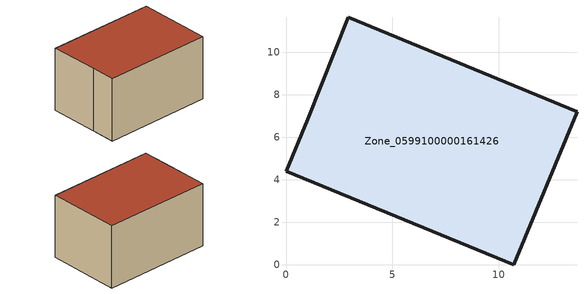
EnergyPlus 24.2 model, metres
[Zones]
Zone_0599100000161426
 floor ground (C_G): 0,4.41 1.03,6.85 2.94,11.65 13.68,7.19 10.71,0 z1.67
 wall outside (C_F): 1.03,6.85 0,4.41 10.71,0 13.68,7.19 2.94,11.65 1.03,6.85 z1.67:8.39
 roof outside (C_R): 10.71,0 13.68,7.19 2.94,11.65 1.03,6.85 0,4.41 z8.39
[BUILDING]
Pand.0599100000161426: North Axis=0; Terrain=City; Loads Convergence Tolerance Value=0.04; Temperature Convergence Tolerance Value=0.4; Solar Distribution=FullExterior; Maximum Number of Warmup Days=25; Minimum Number of Warmup Days=1
[Site:Location]
Rotterdam.The.Hague.AP_ZH_NLD Design_Conditions: Latitude=51.96; Longitude=4.45; Time Zone=1; Elevation=-4.5
[SITE:GROUNDTEMPERATURE:BUILDINGSURFACE]
18, 18, 18, 18, 18, 18, 18, 18, 18, 18, 18, 18
[MATERIAL] Thermal Absorptance=0.9; Solar Absorptance=0.7; Visible Absorptance=0.7
Name | Roughness | Thickness | Conductivity | Density | Specific Heat
G.TC.1946 | MediumSmooth | 0.15 | 1 | 540 | 1210
F.TC.1946 | Rough | 0.3 | 0.857143 | 1920 | 840
R.TC.1946 | MediumRough | 0.2 | 0.909091 | 1500 | 1000
[CONSTRUCTION]
C_G: G.TC.1946
C_F: F.TC.1946
C_R: R.TC.1946
[ZONE]
Zone_0599100000161426: Type=1; Multiplier=1; Ceiling Height=Autocalculate; Volume=Autocalculate; Floor Area=autocalculate; Part of Total Floor Area=Yes
[ZONEINFILTRATION:DESIGNFLOWRATE]
Infil_Zone_0599100000161426: Zone or ZoneList or Space or SpaceList=Zone_0599100000161426; Schedule=AlwaysOn; Design Flow Rate Calculation Method=Flow/Area; Flow Rate per Floor Area=0.003; Constant Term Coefficient=1; Temperature Term Coefficient=0; Velocity Term Coefficient=0; Velocity Squared Term Coefficient=0
[HVACTEMPLATE:ZONE:IDEALLOADSAIRSYSTEM]
Zone_0599100000161426: Maximum Heating Supply Air Temperature=50; Minimum Cooling Supply Air Temperature=13; Maximum Heating Supply Air Humidity Ratio=0.0156; Minimum Cooling Supply Air Humidity Ratio=0.0077; Heating Limit=NoLimit; Cooling Limit=NoLimit; Dehumidification Control Type=ConstantSensibleHeatRatio; Cooling Sensible Heat Ratio=0.7; Dehumidification Setpoint=60; Humidification Control Type=None; Humidification Setpoint=30; Outdoor Air Method=None; Outdoor Air Flow Rate per Person=0.00944; Outdoor Air Flow Rate per Zone Floor Area=0; Outdoor Air Flow Rate per Zone=0; Demand Controlled Ventilation Type=None; Outdoor Air Economizer Type=NoEconomizer; Heat Recovery Type=None; Sensible Heat Recovery Effectiveness=0.7; Latent Heat Recovery Effectiveness=0.65
[ZONECONTROL:THERMOSTAT]
ThermostatControl_Zone_0599100000161426: Zone or ZoneList=Zone_0599100000161426; Control Type Schedule=DualSetpointControlType; Control 1=Thermostat_Zone_0599100000161426; Temperature Difference Between Cutout And Setpoint=0
[THERMOSTATSETPOINT:DUALSETPOINT]
Thermostat_Zone_0599100000161426: Heating Setpoint Temperature Schedule=HeatingSetpoint_Zone_0599100000161426; Cooling Setpoint Temperature Schedule=CoolingSetpoint_Zone_0599100000161426
[SCHEDULE:COMPACT]
HeatingSetpoint_Zone_0599100000161426: Through: 12/31, For: AllDays, Until: 24:00, 21
CoolingSetpoint_Zone_0599100000161426: Through: 12/31, For: AllDays, Until: 24:00, 24
DualSetpointControlType: Through: 12/31, For: AllDays, Until: 24:00, 4
AlwaysOn: Through: 12/31, For: AllDays, Until: 24:00, 1
